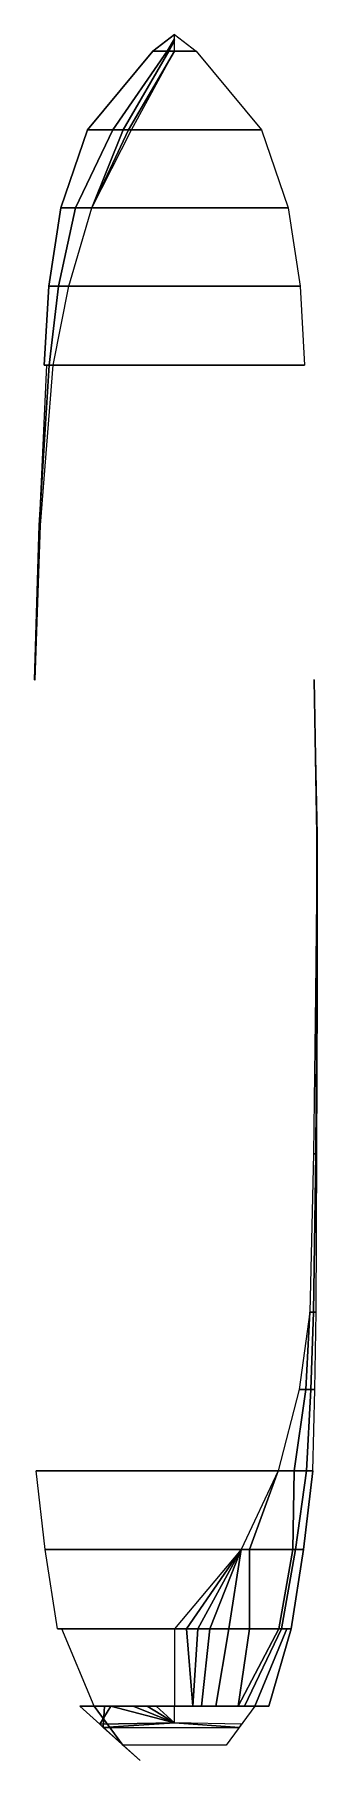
# Model space of a CAD drawing. Extents: x -4.4 to 4.5, y -27.5 to 27.3.
import ezdxf

# ---------------------------------------------------------------- set-up
doc = ezdxf.new("R2010")
doc.units = 0
doc.layers.add('H2', color=7, linetype='CONTINUOUS')

msp = doc.modelspace()

# ---------------------------------------------------------------- linework, layer by layer
at = {"layer": 'H2'}
for points in [[(-0.69, 26.79, 4.81), (-0.23, 26.79, 2.54), (0, 27.18, 2.54), (0, 27.32, 4.95)], [(0.69, 26.79, 4.81), (-0.69, 26.79, 4.81), (0, 27.32, 4.95)], [(-0.23, 26.79, 2.54), (-0.18, 26.79, 1.95), (0, 27.12, 1.95), (0, 27.18, 2.54)], [(-0.18, 26.79, 1.95), (0, 26.79, 0.46), (0, 26.92, 0.86), (0, 27.12, 1.95)], [(-2.76, 24.29, 4.24), (-1.96, 24.29, 2.31), (-0.23, 26.79, 2.54), (-0.69, 26.79, 4.81)], [(2.76, 24.29, 4.24), (-2.76, 24.29, 4.24), (-0.69, 26.79, 4.81), (0.69, 26.79, 4.81)], [(-1.96, 24.29, 2.31), (-1.63, 24.29, 1.15), (-0.18, 26.79, 1.95), (-0.23, 26.79, 2.54)], [(-1.63, 24.29, 1.15), (-1.46, 24.29, 0.46), (0, 26.79, 0.46), (-0.18, 26.79, 1.95)], [(-1.46, 24.29, 0.46), (-1.358, 24.29), (0, 26.805), (0, 26.79, 0.46)], [(-3.61, 21.82, 3.9), (-3.14, 21.82, 1.98), (-1.96, 24.29, 2.31), (-2.76, 24.29, 4.24)], [(3.61, 21.82, 3.9), (-3.61, 21.82, 3.9), (-2.76, 24.29, 4.24), (2.76, 24.29, 4.24)], [(-3.14, 21.82, 1.98), (-2.616, 21.82), (-1.63, 24.29, 1.15), (-1.96, 24.29, 2.31)], [(-2.616, 21.82), (-2.616, 21.82), (-1.46, 24.29, 0.46), (-1.63, 24.29, 1.15)], [(-2.616, 21.82), (-2.616, 21.82), (-1.358, 24.29), (-1.46, 24.29, 0.46)], [(-3.99, 19.33, 3.74), (-3.68, 19.33, 1.84), (-3.14, 21.82, 1.98), (-3.61, 21.82, 3.9)], [(3.99, 19.33, 3.74), (-3.99, 19.33, 3.74), (-3.61, 21.82, 3.9), (3.61, 21.82, 3.9)], [(-3.68, 19.33, 1.84), (-3.355, 19.33), (-2.616, 21.82), (-3.14, 21.82, 1.98)], [(-4.13, 16.82, 3.63), (-3.98, 16.82, 1.66), (-3.68, 19.33, 1.84), (-3.99, 19.33, 3.74)], [(4.13, 16.82, 3.63), (-4.13, 16.82, 3.63), (-3.99, 19.33, 3.74), (3.99, 19.33, 3.74)], [(-3.98, 16.82, 1.66), (-3.848, 16.82), (-3.355, 19.33), (-3.68, 19.33, 1.84)], [(-4.29, 11.74, 1.33), (-4.247, 11.74), (-3.848, 16.82), (-3.98, 16.82, 1.66)], [(-4.29, 11.74, 2.39), (-4.29, 11.74, 1.33), (-3.98, 16.82, 1.66), (-4.055, 16.82, 2.645)], [(3.98, 16.82, 1.66), (-3.98, 16.82, 1.66), (-4.13, 16.82, 3.63), (4.13, 16.82, 3.63)], [(-4.44, 6.83, 2.04), (-4.44, 6.83, 1.07), (-4.29, 11.74, 1.33), (-4.29, 11.74, 2.39)], [(-4.44, 6.83, 1.07), (-4.422, 6.83), (-4.247, 11.74), (-4.29, 11.74, 1.33)], [(4.44, 6.83, 1.07), (4.422, 6.83), (4.53, 1.92), (4.52, 1.92, 1.02)], [(4.44, 6.83, 2.04), (4.44, 6.83, 1.07), (4.52, 1.92, 1.02), (4.54, 1.92, 2.14)], [(4.52, 1.92, 1.02), (4.53, 1.92), (4.479, -3.13), (4.52, -3.13, 1.02)], [(4.54, 1.92, 2.14), (4.52, 1.92, 1.02), (4.52, -3.13, 1.02), (4.54, -3.13, 2.14)], [(4.52, -3.13, 1.02), (4.479, -3.13), (4.411, -8.21), (4.49, -8.21, 1.08)], [(4.54, -3.13, 2.14), (4.52, -3.13, 1.02), (4.49, -8.21, 1.08), (4.52, -8.21, 2.15)], [(4.49, -8.21, 1.08), (4.411, -8.21), (4.295, -13.24), (4.41, -13.24, 1.11)], [(4.52, -8.21, 2.15), (4.49, -8.21, 1.08), (4.41, -13.24, 1.11), (4.5, -13.24, 2.17)], [(4.295, -13.24), (4.295, -13.24), (3.963, -15.69), (4.17, -15.69, 0.37)], [(4.41, -13.24, 1.11), (4.295, -13.24), (4.17, -15.69, 0.37), (4.33, -15.69, 1.15)], [(4.5, -13.24, 2.17), (4.41, -13.24, 1.11), (4.33, -15.69, 1.15), (4.46, -15.69, 2.18)], [(4.17, -15.69, 0.37), (3.963, -15.69), (3.289, -18.27), (3.8, -18.27, 0.48)], [(4.33, -15.69, 1.15), (4.17, -15.69, 0.37), (3.8, -18.27, 0.48), (4.19, -18.27, 1.21)], [(4.46, -15.69, 2.18), (4.33, -15.69, 1.15), (4.19, -18.27, 1.21), (4.39, -18.27, 2.21)], [(4.1, -20.77, 2.39), (-4.1, -20.77, 2.39), (-4.39, -18.27, 2.21), (4.39, -18.27, 2.21)], [(4.39, -18.27, 2.21), (-4.39, -18.27, 2.21), (-4.19, -18.27, 1.21), (4.19, -18.27, 1.21)], [(3.289, -18.27), (3.289, -18.27), (2.123, -20.77), (2.38, -20.77, 0.19)], [(3.8, -18.27, 0.48), (3.289, -18.27), (2.38, -20.77, 0.19), (3.76, -20.77, 1.09)], [(4.19, -18.27, 1.21), (3.8, -18.27, 0.48), (3.76, -20.77, 1.09), (3.84, -20.77, 1.37)], [(4.39, -18.27, 2.21), (4.19, -18.27, 1.21), (3.84, -20.77, 1.37), (4.1, -20.77, 2.39)], [(3.71, -23.29, 2.63), (-3.71, -23.29, 2.63), (-4.1, -20.77, 2.39), (4.1, -20.77, 2.39)], [(0, -23.29, 0.17), (0.38, -23.29, 0.22), (2.123, -20.77)], [(2.123, -20.77), (2.123, -20.77), (0.38, -23.29, 0.22), (0.74, -23.29, 0.3)], [(2.123, -20.77), (2.123, -20.77), (0.74, -23.29, 0.3), (1.12, -23.29, 0.38)], [(2.123, -20.77), (2.123, -20.77), (1.12, -23.29, 0.38), (1.73, -23.29, 0.56)], [(2.38, -20.77, 0.19), (2.123, -20.77), (1.73, -23.29, 0.56), (2.38, -23.29, 0.8)], [(3.76, -20.77, 1.09), (2.38, -20.77, 0.19), (2.38, -23.29, 0.8), (3.31, -23.29, 1.28)], [(3.84, -20.77, 1.37), (3.76, -20.77, 1.09), (3.31, -23.29, 1.28), (3.4, -23.29, 1.59)], [(4.1, -20.77, 2.39), (3.84, -20.77, 1.37), (3.4, -23.29, 1.59), (3.71, -23.29, 2.63)], [(3.57, -23.29, 4.07), (-3.57, -23.29, 4.07), (-3.71, -23.29, 2.63), (3.71, -23.29, 2.63)], [(2.55, -25.75, 4.15), (-2.55, -25.75, 4.15), (-3.57, -23.29, 4.07), (3.57, -23.29, 4.07)], [(0, -25.75, 1.24), (0.58, -25.75, 1.24), (0.38, -23.29, 0.22), (0, -23.29, 0.17)], [(0.74, -23.29, 0.3), (0.38, -23.29, 0.22), (0.58, -25.75, 1.24)], [(1.12, -23.29, 0.38), (0.74, -23.29, 0.3), (0.58, -25.75, 1.24), (0.86, -25.75, 1.25)], [(1.73, -23.29, 0.56), (1.12, -23.29, 0.38), (0.86, -25.75, 1.25), (1.31, -25.75, 1.31)], [(2.38, -23.29, 0.8), (1.73, -23.29, 0.56), (1.31, -25.75, 1.31), (2.02, -25.75, 1.46)], [(3.31, -23.29, 1.28), (2.38, -23.29, 0.8), (2.02, -25.75, 1.46)], [(3.4, -23.29, 1.59), (3.31, -23.29, 1.28), (2.02, -25.75, 1.46), (2.22, -25.75, 1.73)], [(3.71, -23.29, 2.63), (3.4, -23.29, 1.59), (2.22, -25.75, 1.73), (3, -25.75, 2.77)], [(3.57, -23.29, 4.07), (3.71, -23.29, 2.63), (3, -25.75, 2.77), (2.55, -25.75, 4.15)], [(-1.64, -26.98, 4.27), (-1.09, -27.47, 3.08), (-3, -25.75, 2.77), (-2.55, -25.75, 4.15)], [(-1.09, -27.47, 3.08), (-2.26, -26.42, 1.84), (-2.22, -25.75, 1.73), (-3, -25.75, 2.77)], [(1.64, -26.98, 4.27), (-1.64, -26.98, 4.27), (-2.55, -25.75, 4.15), (2.55, -25.75, 4.15)], [(-2.37, -26.32, 1.54), (0, -26.27, 1.48), (-2.02, -25.75, 1.46)], [(-2.26, -26.42, 1.84), (-2.37, -26.32, 1.54), (-2.02, -25.75, 1.46), (-2.22, -25.75, 1.73)], [(0, -26.27, 1.48), (0, -26.27, 1.48), (-1.31, -25.75, 1.31), (-2.02, -25.75, 1.46)], [(0, -26.27, 1.48), (0, -26.27, 1.48), (-0.86, -25.75, 1.25), (-1.31, -25.75, 1.31)], [(0, -26.27, 1.48), (0, -26.27, 1.48), (-0.58, -25.75, 1.24), (-0.86, -25.75, 1.25)], [(0, -26.27, 1.48), (0, -26.27, 1.48), (-0.58, -25.75, 1.24)], [(0, -25.75, 1.24), (-0.58, -25.75, 1.24), (0, -26.27, 1.48)], [(-2.26, -26.42, 1.84), (0, -26.27, 1.48), (-2.37, -26.32, 1.54)], [(2.07, -26.42, 1.84), (0, -26.27, 1.48), (-2.26, -26.42, 1.84)], [(2.13, -26.32, 1.54), (0, -26.27, 1.48), (2.07, -26.42, 1.84)]]:
    msp.add_3dface(points, dxfattribs=at)

doc.saveas('drawing.dxf')
